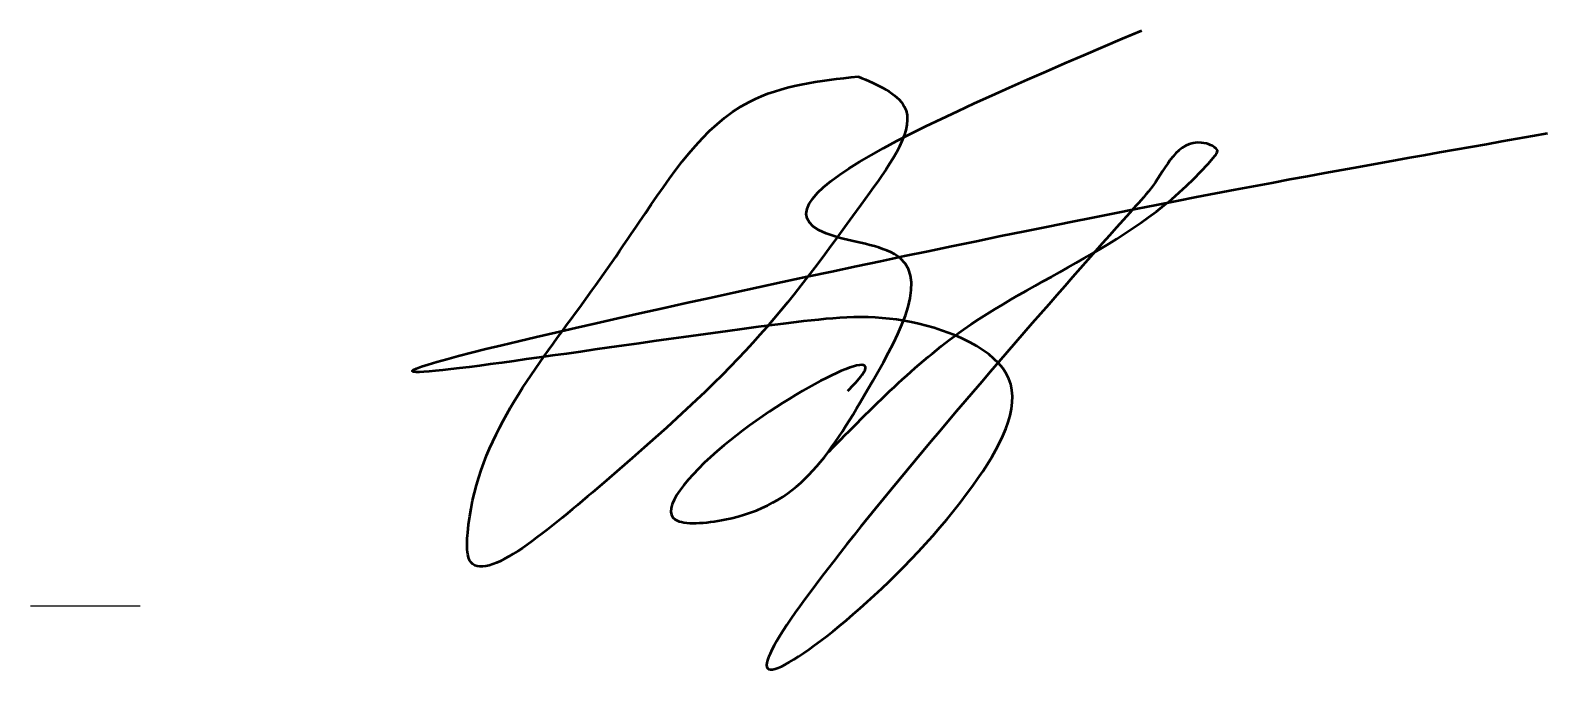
# Model space of a CAD drawing. Header units: millimetres. Extents: x 0 to 13.8, y -0.7 to 5.2.
import ezdxf

# ---------------------------------------------------------------- set-up
doc = ezdxf.new("R2010")
doc.units = ezdxf.units.MM

msp = doc.modelspace()

# ---------------------------------------------------------------- linework, layer by layer
at = {"color": 5, "lineweight": 50}
for points in [[(7.446, 1.957), (7.574, 2.102), (6.317, 1.461), (5.873, 0.786), (6.326, 0.786), (7.625, 1.966), (7.925, 3.162), (7.331, 3.361), (10.122, 5.238)], [(7.54, 4.819), (6.548, 4.589), (5.548, 3.495), (4.966, 2.666), (3.983, 0.667), (3.983, 0.47), (5.12, 1.034), (7.643, 3.76), (7.959, 4.546), (7.54, 4.819)], [(7.272, 1.403), (8.498, 2.515), (10.788, 4.097), (10.81, 4.131), (10.71, 4.207), (10.246, 3.857), (10.069, 3.641), (6.784, -0.572), (8.584, 1.094), (8.911, 2.068), (8.025, 2.582), (6.973, 2.582), (3.513, 2.128), (8.388, 3.274), (13.818, 4.301)]]:
    msp.add_spline(points, degree=3, dxfattribs=at)
msp.add_open_spline([(0, 0), (0.333, 0), (0.667, 0), (1, 0)], degree=3)
msp.add_open_spline([(0, 0), (0.333, 0), (0.667, 0), (1, 0)], degree=3)

doc.saveas('drawing.dxf')
